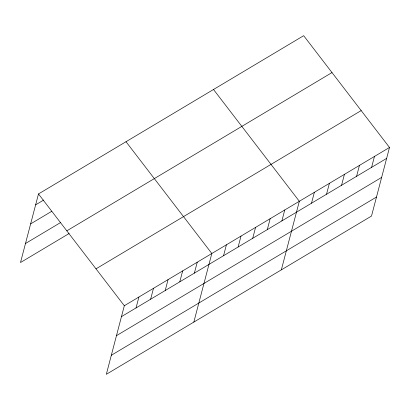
<?xml version="1.0" encoding="UTF-8"?>
<svg xmlns="http://www.w3.org/2000/svg" width="410" height="410" viewBox="0 0 410 410"><rect width="100%" height="100%" fill="white"/><g stroke="black" fill="none" stroke-linecap="round" stroke-linejoin="round"><path stroke-width="0.61" d="M389.5 147.467L124.317 305.732L106.328 374.315L371.506 216.049L389.5 147.467L303.672 35.685L38.494 193.95L20.5 262.533L69.116 233.515M136.043 307.936L138.903 297.024M150.624 299.233L153.489 288.322M165.209 290.526L168.074 279.615M179.795 281.824L182.66 270.913M194.381 273.116L197.241 262.21M193.838 322.086L211.826 253.503L126.003 141.722M223.552 255.707L226.412 244.801M238.138 247.004L240.998 236.093M252.719 238.302L255.584 227.391M267.305 229.595L270.169 218.684M281.89 220.893L284.755 209.981M281.347 269.857L299.336 201.279L213.513 89.498M311.503 203.216L314.367 192.31M326.529 194.248L329.394 183.342M341.556 185.284L344.42 174.373M356.582 176.315L359.447 165.404M371.609 167.347L374.473 156.435M35.629 204.862L43.732 200.024M30.637 223.891L51.706 211.319M25.492 243.499L60.603 222.543M66.815 230.835L331.997 72.575M95.996 268.842L361.179 110.582M121.457 316.638L386.64 158.378M116.466 335.672L381.643 177.407M111.32 355.28L376.503 197.02M38.494 193.95L124.317 305.732"/></g></svg>
